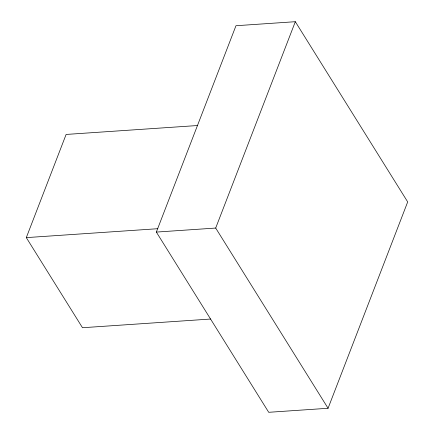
<?xml version="1.0" encoding="UTF-8"?>
<svg xmlns="http://www.w3.org/2000/svg" width="434" height="434" viewBox="0 0 434 434"><rect width="100%" height="100%" fill="white"/><g stroke="black" fill="none" stroke-linecap="round" stroke-linejoin="round"><path stroke-width="0.65" d="M210.631 319.039L82.493 327.73L26.306 237.62L66.12 134.442L197.627 125.524M156.349 232.082L235.971 25.725L295.321 21.7L407.694 201.918L328.066 408.275L268.722 412.3L156.349 232.082L215.693 228.056L328.066 408.275M215.693 228.056L295.321 21.7M26.306 237.62L157.813 228.702"/></g></svg>
